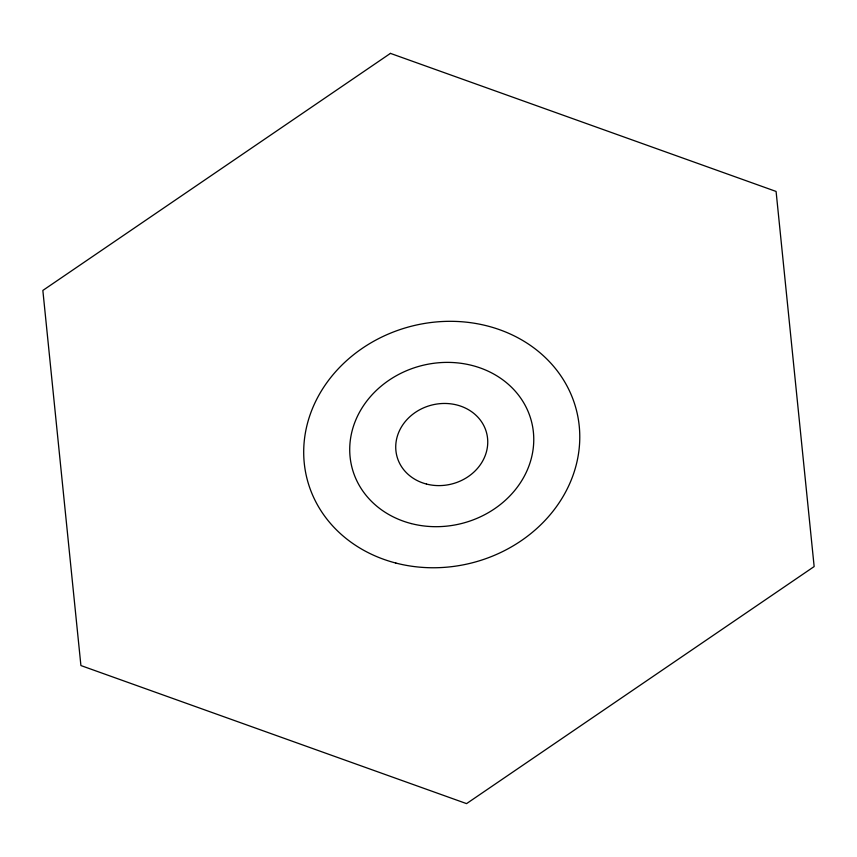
<?xml version="1.0" encoding="UTF-8"?>
<svg xmlns="http://www.w3.org/2000/svg" width="857" height="857" viewBox="0 0 857 857"><rect width="100%" height="100%" fill="white"/><g stroke="black" fill="none" stroke-linecap="round" stroke-linejoin="round"><path stroke-width="1.29" d="M390.438 53.38L42.85 290.437L80.912 665.557L466.562 803.62L814.15 566.563L776.088 191.443L390.438 53.38M411.156 523.552A92.663 81.436 -14.2 0 0 532.197 424.504A92.663 81.436 -14.2 0 0 381.868 385.554A92.663 81.436 -14.2 0 0 411.156 523.552M426.454 484.044A46.332 40.718 -14.2 0 0 486.969 434.52A46.332 40.718 -14.2 0 0 411.799 415.045A46.332 40.718 -14.2 0 0 426.454 484.044M395.87 563.06A138.995 122.144 -14.2 0 0 577.425 414.477A138.995 122.144 -14.2 0 0 351.927 356.073A138.995 122.144 -14.2 0 0 395.87 563.06"/></g></svg>
